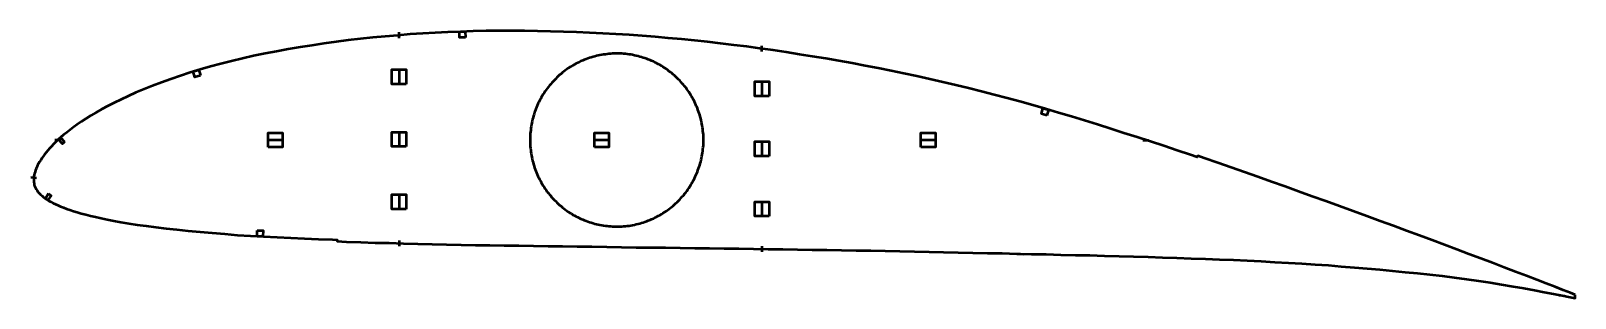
# Model space of a CAD drawing. Header units: metres. Extents: x -4 to 1060, y -109 to 75.
import ezdxf

# ---------------------------------------------------------------- set-up
doc = ezdxf.new("R2010")
doc.units = ezdxf.units.M
doc.layers.add('Layer', color=1, linetype='Continuous', lineweight=50)

msp = doc.modelspace()

# ---------------------------------------------------------------- linework, layer by layer
at = {"layer": 'Layer'}
for p, q in [((249.9, 70.2), (249.9, 74.2)), ((499.9, 60.9), (499.9, 64.9)), ((399.9, 59.6), (399.9, 60.1)), ((249.9, 49), (249.9, 38)), ((499.9, 40.8), (499.9, 29.8)), ((16.9, 0), (12.9, 0)), ((170.2, 0), (159.2, 0)), ((249.9, 6), (249.9, -5)), ((340.2, 0), (339.7, 0)), ((395, 0), (384, 0)), ((459.6, 0), (460.1, 0)), ((499.9, -0.6), (499.9, -11.6)), ((619.8, 0), (608.8, 0)), ((762.1, 0), (766.1, 0)), ((0.3, -26.2), (-3.7, -25.9)), ((249.9, -37), (249.9, -48)), ((499.9, -42), (499.9, -53)), ((399.9, -59.6), (399.9, -60.1)), ((249.9, -69.1), (249.9, -73.1)), ((499.9, -73), (499.9, -77)), ((675.9, -78.2), (679.9, -78.5)), ((985.7, -78.1), (985.5, -78.6)), ((981.1, -94.7), (981, -95.2)), ((1023.1, -92.2), (1022.9, -92.7)), ((1020.6, -100.9), (1020.5, -101.4)), ((1040.3, -104.5), (1040.2, -105)), ((1041.8, -99.4), (1041.6, -99.8)), ((1048.8, -106.9), (1052.8, -107.2))]:
    msp.add_line(p, q, dxfattribs=at)
for points in [[(1060, -106.5), (1056.8, -105.2), (1051.7, -103.3), (1046.2, -101.1), (1040.1, -98.7), (1033.5, -96.2), (1026.5, -93.5), (1019, -90.7), (1011.1, -87.7), (1003.1, -84.6), (994.9, -81.5), (986.7, -78.5), (978.4, -75.3), (970, -72.1), (961.4, -68.9), (952.7, -65.7), (943.8, -62.5), (934.8, -59.2), (925.6, -55.8), (916.4, -52.4), (907, -49), (897.7, -45.6), (888.3, -42.2), (878.9, -38.8), (869.5, -35.4), (860.2, -32), (850.8, -28.7), (841.5, -25.4), (832.3, -22.1), (823, -18.8), (813.8, -15.6), (804.5, -12.4), (800, -10.9), (799.6, -11.9), (795, -10.3), (785.8, -7.2), (776.7, -4.1), (767.5, -1.1), (758.3, 1.9), (749.2, 4.8), (740.1, 7.8), (731, 10.6), (722, 13.4), (713, 16.2), (704.1, 18.8), (695.2, 21.4), (686.4, 24), (677.5, 26.5), (668.7, 28.9), (659.8, 31.2), (651, 33.5), (642.2, 35.7), (633.3, 37.8), (624.4, 39.9), (615.5, 42), (606.6, 43.9), (597.7, 45.8), (588.8, 47.7), (579.8, 49.5), (570.9, 51.2), (561.9, 52.9), (552.8, 54.5), (543.8, 56.1), (534.7, 57.6), (525.7, 59), (516.6, 60.4), (507.6, 61.8), (498.5, 63.1), (489.5, 64.3), (480.5, 65.4), (471.4, 66.5), (462.4, 67.6), (453.4, 68.5), (444.4, 69.4), (435.3, 70.2), (426.3, 71), (417.3, 71.7), (408.3, 72.4), (399.3, 72.9), (390.2, 73.4), (381.2, 73.9), (372.2, 74.3), (363.2, 74.6), (354.2, 74.8), (345.3, 75), (336.3, 75.1), (327.4, 75.2), (318.6, 75.1), (309.8, 75.1), (301, 74.9), (292.3, 74.6), (283.6, 74.3), (274.9, 73.8), (266.2, 73.3), (257.6, 72.8), (249, 72.1), (240.4, 71.4), (231.8, 70.5), (223.3, 69.6), (214.9, 68.7), (206.5, 67.6), (198.2, 66.5), (189.9, 65.2), (181.7, 63.9), (173.6, 62.5), (165.5, 61), (157.6, 59.5), (149.7, 57.9), (142.1, 56.2), (134.6, 54.4), (127.2, 52.5), (120, 50.6), (112.9, 48.6), (106, 46.5), (99.3, 44.3), (92.7, 42), (86.4, 39.7), (80.2, 37.4), (74.3, 35), (68.7, 32.7), (63.4, 30.3), (58.4, 28), (53.6, 25.7), (49.2, 23.4), (45.1, 21.2), (41.2, 19), (37.6, 16.8), (34.3, 14.8), (31.2, 12.8), (28.3, 10.8), (25.7, 8.9), (23.3, 7.1), (21, 5.3), (18.9, 3.6), (17, 1.9), (15.2, 0.3), (13.5, -1.3), (12, -2.9), (10.5, -4.4), (9.2, -5.8), (8, -7.2), (6.8, -8.6), (5.8, -10), (4.8, -11.3), (3.9, -12.6), (3.1, -13.9), (2.3, -15.1), (1.6, -16.2), (1, -17.4), (0.4, -18.6), (-0.1, -19.7), (-0.5, -20.8), (-0.8, -21.9), (-1.1, -23), (-1.4, -24), (-1.6, -25.1), (-1.7, -26.1), (-1.7, -27), (-1.7, -28), (-1.7, -29), (-1.5, -30), (-1.3, -31), (-0.9, -31.9), (-0.5, -32.9), (0, -33.9), (0.6, -34.8), (1.3, -35.8), (2.1, -36.7), (3, -37.6), (4, -38.5), (5, -39.3), (6.1, -40.2), (7.4, -41), (8.7, -41.8), (10.1, -42.6), (11.6, -43.4), (13.3, -44.1), (15, -44.9), (16.8, -45.7), (18.8, -46.5), (20.9, -47.3), (23.2, -48.1), (25.6, -48.9), (28.2, -49.7), (31, -50.5), (34.1, -51.3), (37.3, -52.2), (40.9, -53), (44.7, -53.9), (48.9, -54.8), (53.4, -55.7), (58.3, -56.5), (63.7, -57.4), (69.5, -58.3), (75.7, -59.2), (82.3, -60.1), (89.4, -60.9), (96.9, -61.7), (104.7, -62.5), (112.9, -63.3), (121.3, -64), (129.9, -64.7), (138.6, -65.4), (147.5, -65.9), (156.6, -66.5), (165.9, -66.9), (175.3, -67.4), (184.8, -67.8), (194.4, -68.2), (204.1, -68.6), (207.4, -68.7), (207.3, -69.7), (213.8, -70), (223.6, -70.3), (233.4, -70.7), (243.2, -70.9), (253, -71.2), (262.9, -71.4), (272.8, -71.7), (282.7, -71.9), (292.6, -72.1), (302.5, -72.3), (312.4, -72.4), (322.4, -72.6), (332.5, -72.7), (342.5, -72.9), (352.6, -73), (362.6, -73.1), (372.7, -73.3), (382.8, -73.4), (393, -73.6), (403.1, -73.7), (413.2, -73.9), (423.3, -74), (433.4, -74.1), (443.5, -74.3), (453.6, -74.4), (463.7, -74.5), (473.9, -74.7), (484, -74.8), (494.1, -75), (504.2, -75.1), (514.3, -75.2), (524.4, -75.4), (534.5, -75.5), (544.6, -75.6), (554.6, -75.8), (564.7, -76), (574.8, -76.1), (584.8, -76.3), (594.8, -76.5), (604.9, -76.7), (615, -76.9), (625, -77.2), (635.1, -77.4), (645.2, -77.6), (655.3, -77.8), (665.4, -78), (675.5, -78.3), (685.6, -78.5), (695.6, -78.7), (705.7, -79), (715.8, -79.2), (725.8, -79.4), (735.8, -79.7), (745.8, -80), (755.8, -80.3), (765.8, -80.5), (775.8, -80.8), (785.7, -81.1), (795.5, -81.5), (805.3, -81.8), (815, -82.2), (824.6, -82.6), (834.1, -83), (843.6, -83.5), (853.1, -84), (862.5, -84.5), (871.8, -85.1), (881, -85.6), (890, -86.2), (898.9, -87), (907.9, -87.7), (916.7, -88.4), (925.5, -89.2), (934.2, -90.1), (942.8, -90.9), (951.4, -91.7), (959.9, -92.6), (968.3, -93.6), (976.7, -94.7), (985.1, -95.8), (993.3, -96.9), (1001.4, -98.1), (1009.3, -99.4), (1017.2, -100.8), (1024.7, -102.1), (1031.9, -103.4), (1038.7, -104.7), (1045.1, -105.9), (1051.1, -107.1), (1056.5, -108.2), (1059.9, -108.9)], [(459.6, 0), (459.6, 1.3), (459.5, 2.5), (459.5, 3.8), (459.4, 5), (459.2, 6.2), (459.1, 7.5), (458.9, 8.7), (458.7, 10), (458.5, 11.2), (458.3, 12.4), (458, 13.6), (457.7, 14.9), (457.4, 16.1), (457, 17.3), (456.6, 18.5), (456.2, 19.6), (455.8, 20.8), (455.4, 22), (454.9, 23.2), (454.4, 24.3), (453.9, 25.4), (453.3, 26.6), (452.7, 27.7), (452.1, 28.8), (451.5, 29.9), (450.9, 30.9), (450.2, 32), (449.5, 33.1), (448.8, 34.1), (448.1, 35.1), (447.4, 36.1), (446.6, 37.1), (445.8, 38.1), (445, 39), (444.1, 40), (443.3, 40.9), (442.4, 41.8), (441.5, 42.7), (440.6, 43.5), (439.7, 44.4), (438.8, 45.2), (437.8, 46), (436.8, 46.8), (435.8, 47.5), (434.8, 48.3), (433.8, 49), (432.7, 49.7), (431.7, 50.4), (430.6, 51), (429.5, 51.7), (428.4, 52.3), (427.3, 52.9), (426.2, 53.4), (425.1, 54), (423.9, 54.5), (422.8, 55), (421.6, 55.5), (420.5, 55.9), (419.3, 56.3), (418.1, 56.7), (416.9, 57.1), (415.7, 57.4), (414.5, 57.7), (413.2, 58), (412, 58.3), (410.8, 58.6), (409.5, 58.8), (408.3, 59), (407.1, 59.1), (405.8, 59.3), (404.6, 59.4), (403.3, 59.5), (402.1, 59.5), (400.8, 59.5), (399.6, 59.6), (398.3, 59.5), (397, 59.5), (395.8, 59.4), (394.5, 59.3), (393.3, 59.2), (392, 59), (390.8, 58.9), (389.6, 58.7), (388.3, 58.4), (387.1, 58.2), (385.9, 57.9), (384.7, 57.6), (383.5, 57.3), (382.3, 56.9), (381.1, 56.5), (379.9, 56.1), (378.7, 55.7), (377.5, 55.2), (376.4, 54.7), (375.2, 54.2), (374.1, 53.7), (373, 53.2), (371.8, 52.6), (370.7, 52), (369.7, 51.4), (368.6, 50.7), (367.5, 50.1), (366.5, 49.4), (365.4, 48.7), (364.4, 47.9), (363.4, 47.2), (362.4, 46.4), (361.5, 45.6), (360.5, 44.8), (359.6, 43.9), (358.7, 43.1), (357.8, 42.2), (356.9, 41.3), (356, 40.4), (355.2, 39.5), (354.4, 38.5), (353.6, 37.6), (352.8, 36.6), (352, 35.6), (351.3, 34.6), (350.6, 33.6), (349.9, 32.5), (349.2, 31.5), (348.5, 30.4), (347.9, 29.3), (347.3, 28.2), (346.7, 27.1), (346.2, 26), (345.6, 24.9), (345.1, 23.7), (344.6, 22.6), (344.2, 21.4), (343.7, 20.2), (343.3, 19.1), (342.9, 17.9), (342.5, 16.7), (342.2, 15.5), (341.9, 14.3), (341.6, 13), (341.3, 11.8), (341.1, 10.6), (340.9, 9.3), (340.7, 8.1), (340.6, 6.9), (340.4, 5.6), (340.3, 4.4), (340.2, 3.1), (340.2, 1.9), (340.2, 0.6), (340.2, -0.6), (340.2, -1.9), (340.2, -3.1), (340.3, -4.4), (340.4, -5.6), (340.6, -6.9), (340.7, -8.1), (340.9, -9.3), (341.1, -10.6), (341.3, -11.8), (341.6, -13), (341.9, -14.3), (342.2, -15.5), (342.5, -16.7), (342.9, -17.9), (343.3, -19.1), (343.7, -20.2), (344.2, -21.4), (344.6, -22.6), (345.1, -23.7), (345.6, -24.9), (346.2, -26), (346.7, -27.1), (347.3, -28.2), (347.9, -29.3), (348.5, -30.4), (349.2, -31.5), (349.9, -32.5), (350.6, -33.6), (351.3, -34.6), (352, -35.6), (352.8, -36.6), (353.6, -37.6), (354.4, -38.5), (355.2, -39.5), (356, -40.4), (356.9, -41.3), (357.8, -42.2), (358.7, -43.1), (359.6, -43.9), (360.5, -44.8), (361.5, -45.6), (362.4, -46.4), (363.4, -47.2), (364.4, -47.9), (365.4, -48.7), (366.5, -49.4), (367.5, -50.1), (368.6, -50.7), (369.7, -51.4), (370.7, -52), (371.8, -52.6), (373, -53.2), (374.1, -53.7), (375.2, -54.2), (376.4, -54.7), (377.5, -55.2), (378.7, -55.7), (379.9, -56.1), (381.1, -56.5), (382.3, -56.9), (383.5, -57.3), (384.7, -57.6), (385.9, -57.9), (387.1, -58.2), (388.3, -58.4), (389.6, -58.7), (390.8, -58.9), (392, -59), (393.3, -59.2), (394.5, -59.3), (395.8, -59.4), (397, -59.5), (398.3, -59.5), (399.6, -59.6), (400.8, -59.5), (402.1, -59.5), (403.3, -59.5), (404.6, -59.4), (405.8, -59.3), (407.1, -59.1), (408.3, -59), (409.5, -58.8), (410.8, -58.6), (412, -58.3), (413.2, -58), (414.5, -57.7), (415.7, -57.4), (416.9, -57.1), (418.1, -56.7), (419.3, -56.3), (420.5, -55.9), (421.6, -55.5), (422.8, -55), (423.9, -54.5), (425.1, -54), (426.2, -53.4), (427.3, -52.9), (428.4, -52.3), (429.5, -51.7), (430.6, -51), (431.7, -50.4), (432.7, -49.7), (433.8, -49), (434.8, -48.3), (435.8, -47.5), (436.8, -46.8), (437.8, -46), (438.8, -45.2), (439.7, -44.4), (440.6, -43.5), (441.5, -42.7), (442.4, -41.8), (443.3, -40.9), (444.1, -40), (445, -39), (445.8, -38.1), (446.6, -37.1), (447.4, -36.1), (448.1, -35.1), (448.8, -34.1), (449.5, -33.1), (450.2, -32), (450.9, -30.9), (451.5, -29.9), (452.1, -28.8), (452.7, -27.7), (453.3, -26.6), (453.9, -25.4), (454.4, -24.3), (454.9, -23.2), (455.4, -22), (455.8, -20.8), (456.2, -19.6), (456.6, -18.5), (457, -17.3), (457.4, -16.1), (457.7, -14.9), (458, -13.6), (458.3, -12.4), (458.5, -11.2), (458.7, -10), (458.9, -8.7), (459.1, -7.5), (459.2, -6.2), (459.4, -5), (459.5, -3.8), (459.5, -2.5), (459.6, -1.3), (459.6, 0)]]:
    msp.add_lwpolyline(points, close=True, dxfattribs=at)
for points in [[(295.6, 70.7), (291.6, 70.6), (291.5, 74.6), (295.5, 74.7), (295.6, 70.7)], [(113.1, 44.4), (109.2, 43.3), (108.1, 47.1), (111.9, 48.3), (113.1, 44.4)], [(254.9, 38.5), (244.9, 38.5), (244.9, 48.5), (254.9, 48.5), (254.9, 38.5)], [(504.9, 30.3), (494.9, 30.3), (494.9, 40.3), (504.9, 40.3), (504.9, 30.3)], [(696.1, 17), (692.3, 18.1), (693.4, 22), (697.2, 20.9), (696.1, 17)], [(19.5, -1.3), (18, -2.6), (15.3, 0.4), (16.8, 1.7), (19.5, -1.3)], [(159.7, -5), (159.7, 5), (169.7, 5), (169.7, -5), (159.7, -5)], [(254.9, -4.5), (244.9, -4.5), (244.9, 5.5), (254.9, 5.5), (254.9, -4.5)], [(384.5, -5), (384.5, 5), (394.5, 5), (394.5, -5), (384.5, -5)], [(609.3, -5), (609.3, 5), (619.3, 5), (619.3, -5), (609.3, -5)], [(504.9, -11.1), (494.9, -11.1), (494.9, -1.1), (504.9, -1.1), (504.9, -11.1)], [(8.5, -36.9), (10.2, -38.1), (7.9, -41.4), (6.3, -40.3), (8.5, -36.9)], [(254.9, -47.5), (244.9, -47.5), (244.9, -37.5), (254.9, -37.5), (254.9, -47.5)], [(504.9, -52.5), (494.9, -52.5), (494.9, -42.5), (504.9, -42.5), (504.9, -52.5)], [(152.3, -62.2), (156.3, -62.4), (156.1, -66.4), (152.1, -66.2), (152.3, -62.2)]]:
    msp.add_lwpolyline(points, dxfattribs=at)

doc.saveas('drawing.dxf')
